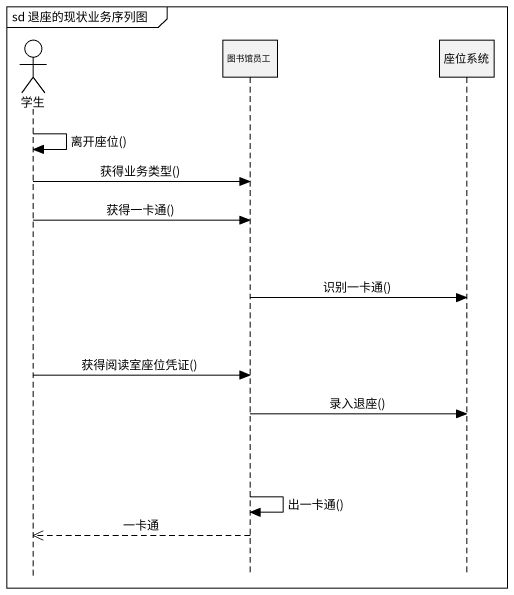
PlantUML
@startuml
mainframe sd 退座的现状业务序列图
hide footbox
actor 学生
participant 图书馆员工
participant 座位系统

学生 -> 学生 : 离开座位()
学生 -> 图书馆员工 : 获得业务类型()
学生 -> 图书馆员工 : 获得一卡通()
图书馆员工 -> 座位系统 : 识别一卡通()
学生 -> 图书馆员工 : 获得阅读室座位凭证()
图书馆员工 -> 座位系统 : 录入退座()
图书馆员工 -> 图书馆员工 : 出一卡通()
图书馆员工 -->> 学生 : 一卡通
@enduml
